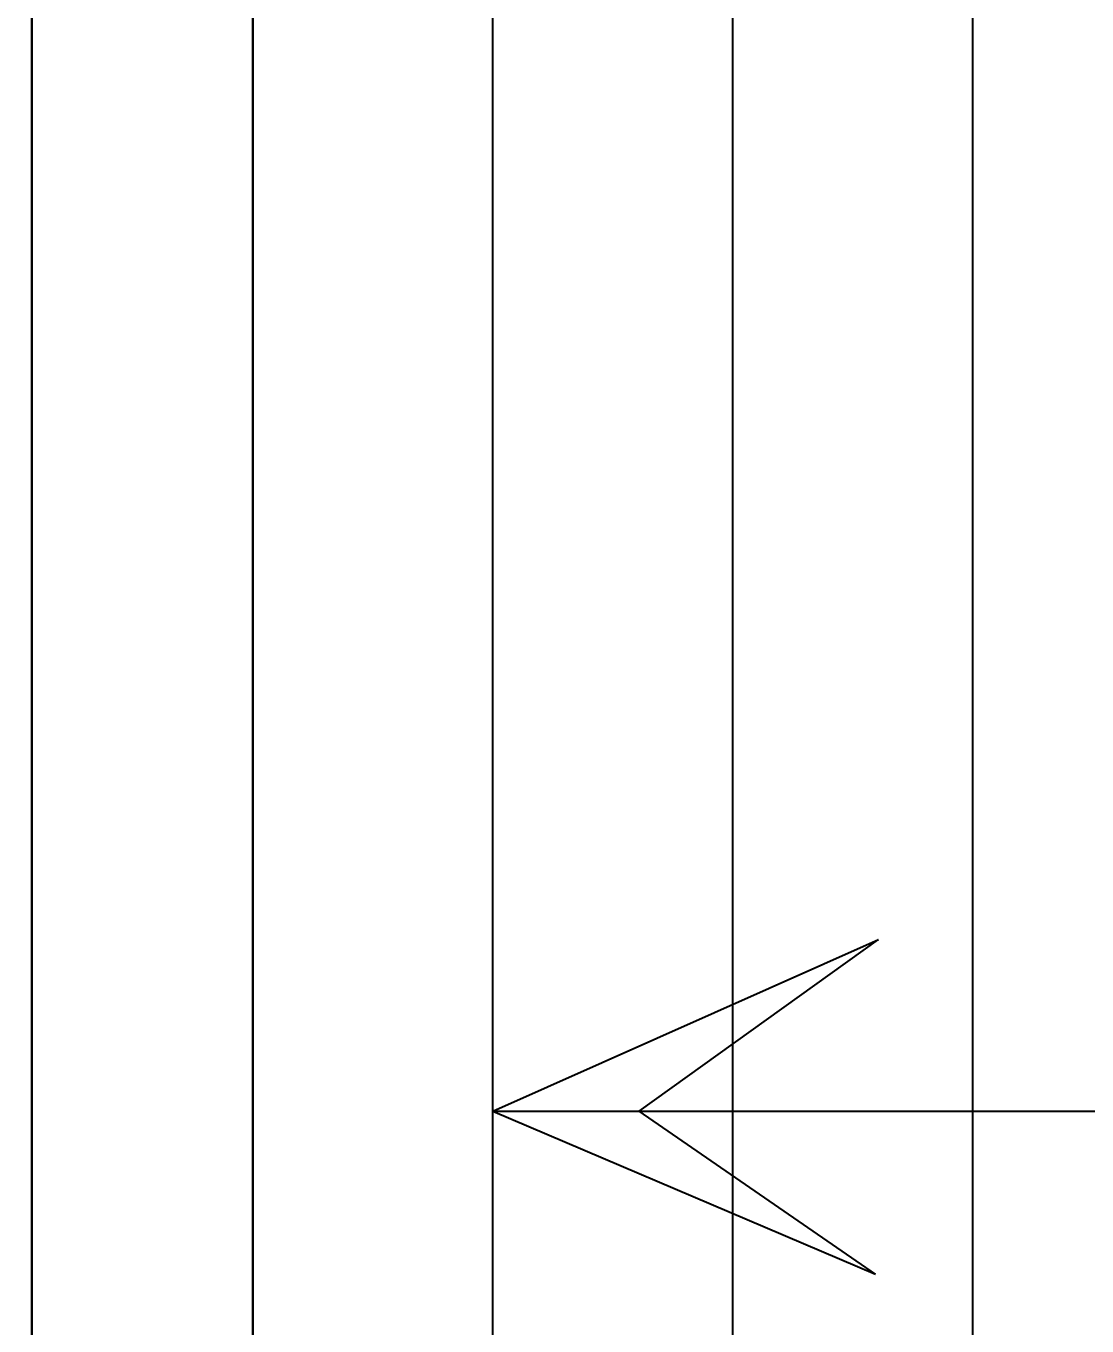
# Model space of a CAD drawing. Header units: metres. Extents: x 0 to 298, y 0 to 162.
# Drawn here: x 183.114 to 184.219, y 89.853 to 91.207 of the extents above; entities that cross this region are included whole.
import ezdxf

# ---------------------------------------------------------------- set-up
doc = ezdxf.new("R2010")
doc.units = ezdxf.units.M
doc.header["$MEASUREMENT"] = 0
doc.layers.add('BLK_1_FLR_0_BLT_UP_AREA', color=4, linetype='Continuous', lineweight=30)
doc.layers.add('BLK_1_FLR_0_CARPET_AREA', color=10, linetype='Continuous')
doc.styles.add('working', font='timesbd.ttf', dxfattribs={"height": 0.25})
doc.dimstyles.new('new model', dxfattribs={"dimtxt": 0.25, "dimasz": 0.23, "dimexe": 0.1, "dimexo": 0.1, "dimgap": 0, "dimtad": 0, "dimtoh": 1, "dimzin": 1, "dimdsep": 46, "dimtxsty": 'working', "dimcen": 0.09, "dimse1": 1, "dimse2": 1, "dimclrd": 8, "dimclre": 8, "dimclrt": 3, "dimadec": 1, "dimazin": 0, "dimtfac": 1, "dimtofl": 0, "dimtmove": 0, "dimatfit": 3, "dimfxl": 0, "dimtolj": 1, "dimtzin": 0, "dimlwd": -1, "dimlwe": -1, "dimarcsym": 0})

# ---------------------------------------------------------------- blocks, each defined once
blk = doc.blocks.new('*D84')
at = {"color": 8}
for p, q in [((173.3641, 85.8833), (198.7622, 85.8833)), ((224.9713, 85.8833), (199.5732, 85.8833))]:
    blk.add_line(p, q, dxfattribs=at)
at = {"color": 8, "lineweight": 35}
for points in [[(173.3641, 85.9216), (173.3641, 85.845), (173.1341, 85.8833)], [(224.9713, 85.9216), (224.9713, 85.845), (225.2013, 85.8833)]]:
    blk.add_solid(points, dxfattribs=at)
at = {"layer": 'Defpoints', "color": 0, "lineweight": 35}
for p in [(225.2013, 91.8975), (173.1341, 88.3122), (173.1341, 85.8833)]:
    blk.add_point(p, dxfattribs=at)
at = {"color": 3, "insert": (199.1677, 85.8833), "char_height": 0.25, "attachment_point": 5, "style": 'working'}
blk.add_mtext('\\A1;52.07', dxfattribs=at)

msp = doc.modelspace()

# ---------------------------------------------------------------- linework, layer by layer
at = {"ltscale": 0.25}
for p, q in [((183.12038, 96.45722), (183.12038, 88.3122)), ((183.60038, 88.3122), (183.60038, 91.8972)), ((183.85038, 88.3122), (183.85038, 91.8972)), ((184.10038, 88.3122), (184.10038, 91.8972)), ((183.60038, 90.07653), (184.00233, 90.25521)), ((183.75299, 90.07653), (184.00233, 90.25521)), ((183.60038, 90.07653), (184.35038, 90.07653)), ((183.60038, 90.07653), (183.99892, 89.90654)), ((183.99892, 89.90654), (183.75299, 90.07653))]:
    msp.add_line(p, q, dxfattribs=at)
msp.add_line((183.35038, 96.4572), (183.35038, 88.5422))
at = {"layer": 'BLK_1_FLR_0_BLT_UP_AREA', "color": 26}
msp.add_lwpolyline([(173.13408, 88.3122), (183.35038, 88.3122), (183.35038, 96.2272), (216.30099, 96.22712), (216.30098, 91.89747), (225.20115, 91.89755), (225.19992, 107.0472), (173.13408, 107.0472)], close=True, dxfattribs=at)
at = {"layer": 'BLK_1_FLR_0_CARPET_AREA', "color": 15, "linetype": 'Continuous', "lineweight": 30}
msp.add_lwpolyline([(173.36408, 98.6672), (195.88203, 98.6672), (195.88224, 106.8172), (199.98203, 106.8172), (199.98203, 98.6672), (200.21203, 98.6672), (200.21203, 106.8172), (202.33203, 106.8172), (202.33203, 98.6672), (224.97038, 98.6672), (224.97106, 96.4572), (218.74083, 96.4572), (218.74083, 96.2272), (224.97108, 96.22761), (224.9716, 92.12751), (216.53083, 92.12751), (216.53083, 96.45744), (183.12038, 96.4572), (183.12038, 88.5422), (180.91038, 88.5422)], dxfattribs=at)

# ---------------------------------------------------------------- dimensions: what is measured, and where the dimension line sits
dim = msp.add_linear_dim(base=(173.13408, 85.88329), p1=(225.2013, 91.89751), p2=(173.13408, 88.3122), dimstyle='new model', override={"dimpost": '\\X'})
dim.commit()
dim.dimension.update_dxf_attribs({"geometry": '*D84', "text_midpoint": (199.16769, 85.88329)})

doc.saveas('drawing.dxf')
